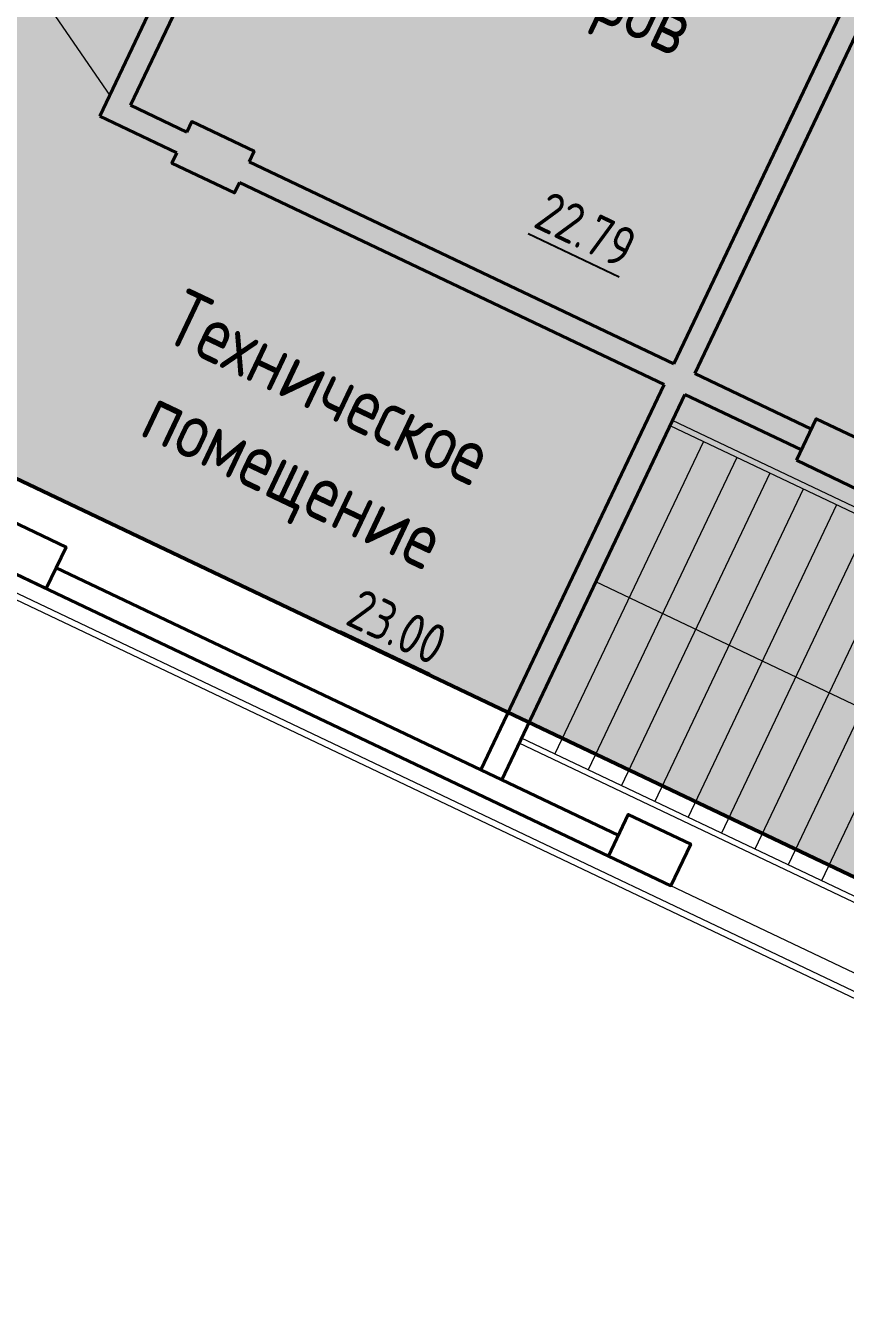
# Model space of a CAD drawing. Extents: x 11425 to 15501, y 6544 to 9114.
# Drawn here: x 11535.63 to 11542.74, y 9079.51 to 9090.51 of the extents above; entities that cross this region are included whole.
import ezdxf
from ezdxf.enums import TextEntityAlignment as Align

# ---------------------------------------------------------------- set-up
doc = ezdxf.new("R2010")
doc.units = 0
doc.linetypes.add('DASHED2', pattern=[0.375, 0.25, -0.125])
for name, color, linetype, lineweight in [('МГТ-АМ-АР-Лестницы', 5, 'Continuous', 18), ('МГТ-АМ-АР-Стены монолитные', 5, 'Continuous', 40), ('МГТ-АР-ЖД пути', 160, 'Continuous', 13), ('МГТ_АР_Двери_в плане', 250, 'Continuous', 9), ('МГТ_АР_Окна', 150, 'Continuous', 9)]:
    doc.layers.add(name, color=color, linetype=linetype, lineweight=lineweight)
doc.layers.add('МГТ-АМ-АР-Текст ПЛАНЫ_Площади', color=7, linetype='Continuous')
doc.layers.add('МГТ_АР_Нумерация помещений', color=7, linetype='Continuous')
doc.styles.add('GOST 2.304', font='cs_gost2304.shx', dxfattribs={"width": 0.8})
doc.styles.add('ГОСТ 2.304', font='CS_Gost2304.shx')

msp = doc.modelspace()

# ---------------------------------------------------------------- hatches: boundary and pattern name
at = {"transparency": 33554559}
h = msp.add_hatch(color=1, dxfattribs=at)
h.dxf.hatch_style = 1
h.paths.add_polyline_path([(11469.443, 8969.13), (11480.332, 8962.401), (11509.041, 9009.31), (11498.125, 9015.994)])
h.paths.add_polyline_path([(11511.116, 9098.194), (11515.024, 9106.412), (11559.185, 9085.413), (11555.278, 9077.194)])

# ---------------------------------------------------------------- linework, layer by layer
at = {"color": 1, "lineweight": 50}
msp.add_lwpolyline([(11511.116, 9098.194), (11515.024, 9106.412), (11559.185, 9085.413), (11555.278, 9077.194)], close=True, dxfattribs=at)
at = {"layer": 'МГТ-АМ-АР-Лестницы', "color": 1}
for p, q in [((11541.221, 9087.034), (11539.933, 9084.325)), ((11550.071, 9082.826), (11541.221, 9087.034)), ((11550.093, 9082.871), (11541.243, 9087.079)), ((11541.51, 9086.897), (11540.222, 9084.188)), ((11541.799, 9086.759), (11540.511, 9084.05)), ((11542.088, 9086.622), (11540.8, 9083.913)), ((11542.377, 9086.485), (11541.089, 9083.775)), ((11542.666, 9086.347), (11541.378, 9083.638)), ((11542.955, 9086.21), (11541.667, 9083.5)), ((11543.244, 9086.072), (11541.956, 9083.363)), ((11543.533, 9085.935), (11542.245, 9083.226)), ((11543.822, 9085.797), (11542.534, 9083.088)), ((11549.427, 9081.471), (11540.577, 9085.68)), ((11548.762, 9080.071), (11539.911, 9084.28)), ((11548.783, 9080.116), (11539.933, 9084.325))]:
    msp.add_line(p, q, dxfattribs=at)
at = {"layer": 'МГТ-АМ-АР-Стены монолитные', "color": 1}
for p, q in [((11541.255, 9087.572), (11543.145, 9091.545)), ((11541.436, 9087.486), (11543.325, 9091.459)), ((11536.274, 9089.719), (11537.026, 9091.299)), ((11536.541, 9089.813), (11537.207, 9091.213)), ((11537.029, 9089.581), (11536.541, 9089.813)), ((11536.943, 9089.401), (11536.274, 9089.719)), ((11541.255, 9087.572), (11537.571, 9089.324)), ((11541.169, 9087.391), (11537.485, 9089.143)), ((11530.391, 9088.198), (11540.687, 9083.302)), ((11542.447, 9087.005), (11541.436, 9087.486)), ((11539.58, 9084.05), (11541.169, 9087.391)), ((11539.761, 9083.964), (11541.35, 9087.305)), ((11542.361, 9086.824), (11541.35, 9087.305)), ((11535.896, 9085.802), (11540.772, 9083.483))]:
    msp.add_line(p, q, dxfattribs=at)
for points in [[(11537.571, 9089.324), (11537.613, 9089.414), (11537.072, 9089.672), (11537.029, 9089.581)], [(11536.943, 9089.401), (11536.9, 9089.31), (11537.442, 9089.053), (11537.485, 9089.143)]]:
    msp.add_lwpolyline(points, dxfattribs=at)
for points in [[(11542.318, 9086.734), (11542.86, 9086.476), (11543.032, 9086.837), (11542.49, 9087.095)], [(11535.268, 9085.879), (11535.81, 9085.621), (11535.982, 9085.982), (11535.44, 9086.24)], [(11540.687, 9083.302), (11541.228, 9083.044), (11541.4, 9083.406), (11540.858, 9083.663)]]:
    msp.add_lwpolyline(points, close=True, dxfattribs=at)
at = {"layer": 'МГТ-АР-ЖД пути', "color": 1, "linetype": 'DASHED2', "lineweight": 30, "ltscale": 7000}
msp.add_line((11555.278, 9077.194), (11524.682, 9091.743), dxfattribs=at)
at = {"layer": 'МГТ_АР_Двери_в плане', "color": 1}
msp.add_line((11535.793, 9090.723), (11536.36, 9089.899), dxfattribs=at)
at = {"layer": 'МГТ_АР_Окна', "color": 1}
for points in [[(11555.127, 9076.878), (11554.87, 9076.336), (11510.708, 9097.336), (11514.616, 9105.554), (11518.423, 9103.744)], [(11555.078, 9076.902), (11554.844, 9076.41), (11510.781, 9097.362), (11514.642, 9105.481), (11518.399, 9103.694)], [(11554.947, 9076.964), (11554.775, 9076.603), (11510.975, 9097.43), (11514.711, 9105.287), (11518.337, 9103.563)]]:
    msp.add_lwpolyline(points, dxfattribs=at)

# ---------------------------------------------------------------- texts
at = {"layer": 'МГТ-АМ-АР-Текст ПЛАНЫ_Площади', "color": 1, "linetype": 'Continuous', "lineweight": 25, "char_height": 0.35, "attachment_point": 5, "rotation": 334.5684, "style": 'ГОСТ 2.304'}
for s, insert in [('{\\L22.79}', (11540.491, 9088.734)), ('{\\L23.00}', (11538.854, 9085.291))]:
    msp.add_mtext_dynamic_manual_height_columns(s, width=646.68613, gutter_width=1, heights=[0], dxfattribs=dict(at, insert=insert))
at = {"layer": 'МГТ_АР_Нумерация помещений', "color": 1, "lineweight": -3, "style": 'GOST 2.304'}
for s, p in [('эскалаторов', (11540.035, 9091.089)), ('Техническое', (11538.266, 9087.369)), ('помещение', (11537.955, 9086.592))]:
    msp.add_text(s, height=0.5, rotation=334.5684, dxfattribs=at).set_placement(p, align=Align.MIDDLE_CENTER)

doc.saveas('drawing.dxf')
